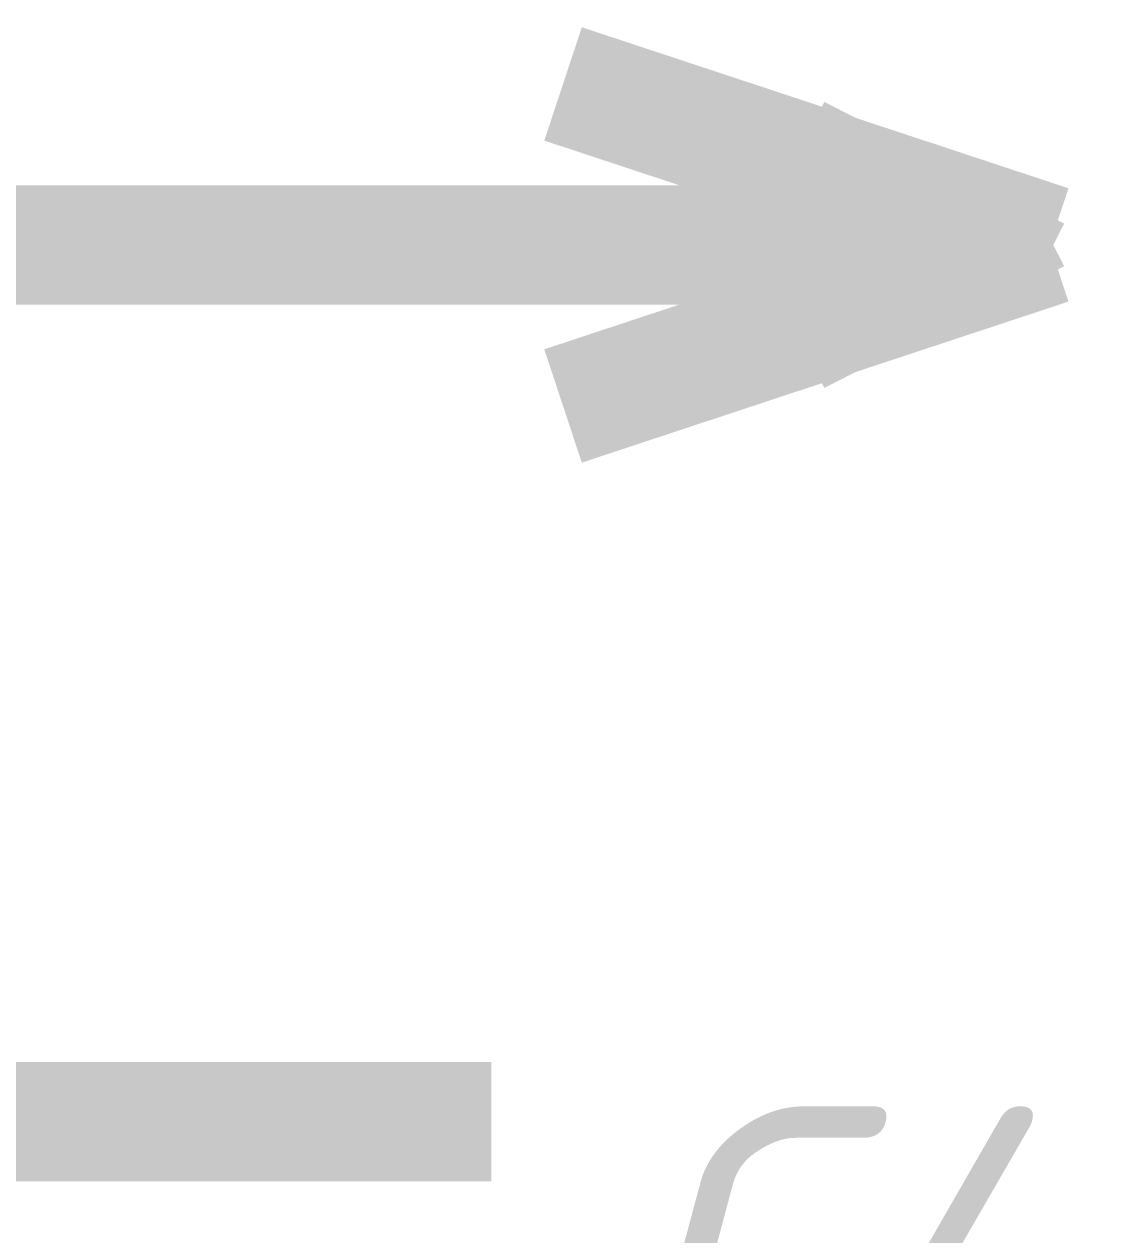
# Model space of a CAD drawing. Header units: inches. Extents: x 0 to 841, y 0 to 594.
# Drawn here: x 361.09 to 367.91, y 46.27 to 53.87 of the extents above; entities that cross this region are included whole.
import ezdxf

# ---------------------------------------------------------------- set-up
doc = ezdxf.new("R2010")
doc.units = ezdxf.units.IN
doc.layers.add('Sheet', color=255, linetype='Continuous')
doc.styles.get("Standard").update_dxf_attribs({"font": 'isocpeui.ttf'})

msp = doc.modelspace()

# ---------------------------------------------------------------- linework, layer by layer
at = {"layer": 'Sheet'}
for points in [[(364.4678, 53.4977, 0.7493, 0.7493, 0), (367.522, 52.4871, 0.7493, 0.7493, 0)], [(367.5445, 52.4871, 0.2997, 0.2997, 0), (366.0398, 53.2507, 0.2997, 0.2997, 0)], [(350.0049, 52.4871, 0.7493, 0.7493, 0), (360.0211, 52.4871, 0.7493, 0.7493, 0), (365.0068, 52.4871, 0.7493, 0.7493, 0)], [(367.522, 52.4871, 0.7493, 0.7493, 0), (364.4678, 51.4764, 0.7493, 0.7493, 0)], [(365.0068, 52.4871, 0.7493, 0.7493, 0), (367.522, 52.4871, 0.7493, 0.7493, 0)], [(365.0068, 52.4871, 0.2997, 0.2997, 0), (367.5445, 52.4871, 0.2997, 0.2997, 0)], [(367.5445, 52.4871, 0.2997, 0.2997, 0), (366.0398, 51.7235, 0.2997, 0.2997, 0)], [(364.0186, 46.9846, 0.7493, 0.7493, 0), (356.0236, 46.9846, 0.7493, 0.7493, 0)]]:
    msp.add_lwpolyline(points, format="xyseb", dxfattribs=at)

# ---------------------------------------------------------------- texts
msp.add_text('C46', height=1.97641, dxfattribs=at).set_placement((364.7148, 45.098))

doc.saveas('drawing.dxf')
